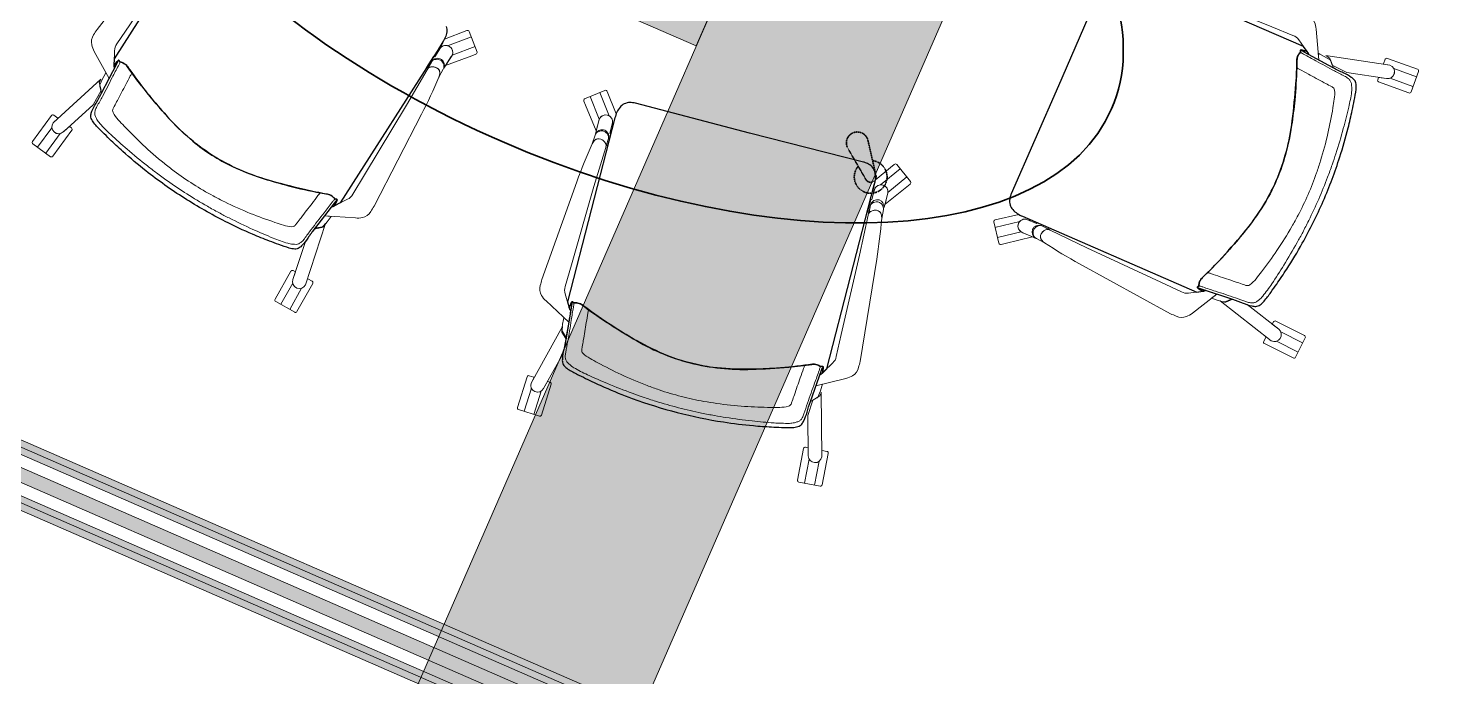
# Model space of a CAD drawing. Header units: millimetres. Extents: x -50172 to 90294, y -80883 to 25069.
# Drawn here: x 34898 to 37494, y -11807 to -10619 of the extents above; entities that cross this region are included whole.
import ezdxf

# ---------------------------------------------------------------- set-up
doc = ezdxf.new("R2010")
doc.units = ezdxf.units.MM
doc.header["$MEASUREMENT"] = 0
doc.linetypes.add('DASHED2', pattern=[0.75, 0.5, -0.25])
for name, color, linetype, lineweight in [('A-35-M_FFE_Loose_SIEMENS P2_Pen_No__5', 7, 'Continuous', 25), ('A-35-M_FFE_Loose_SIEMENS P2_Pen_No__7', 7, 'Continuous', 35), ('A-35-M_FFE_Loose_SIEMENS P2_Pen_No__9', 7, 'Continuous', 13), ('A-95-H_Fill_Plan_FloorTrunking_Pen_No__1', 7, 'Continuous', 13), ('A-95-H_Fill_Plan_FloorTrunking_Pen_No__101', 252, 'Continuous', 15), ('A-95-P_Text_1_50_GA_Pen_No__85', 8, 'Continuous', 20), ('New_A-25-M_Wall_Int_Pen_No__1', 7, 'Continuous', 13)]:
    doc.layers.add(name, color=color, linetype=linetype, lineweight=lineweight)
doc.layers.add('New_A-25-M_Wall_Int', color=7, linetype='Continuous')
doc.layers.add('New_A-25-M_Wall_Int_Pen_No__107', color=7, linetype='Continuous', lineweight=15, true_color=0xa6a6a6)
doc.dimstyles.new('GENERATED_STYLE__3', dxfattribs={"dimtxt": 0.18, "dimasz": 182.4, "dimexe": 0.18, "dimexo": 0.0625, "dimgap": 0.09, "dimtad": 0, "dimtih": 1, "dimtoh": 1, "dimdec": 4, "dimzin": 0, "dimdsep": 46, "dimcen": 0.09, "dimadec": 0, "dimazin": 0, "dimtfac": 1, "dimtdec": 4, "dimtmove": 0, "dimatfit": 3, "dimldrblk": 'ARROWHEAD_5', "dimfxl": 1, "dimtolj": 1, "dimtzin": 0, "dimarcsym": 0})

# ---------------------------------------------------------------- blocks, each defined once
blk = doc.blocks.new('*X803')
at = {"layer": 'New_A-25-M_Wall_Int_Pen_No__107', "linetype": 'Continuous'}
blk.add_hatch(color=256, dxfattribs=at).paths.add_polyline_path([(37400.5, -12520.4), (33372.8, -10764.1), (33362.8, -10787), (37390.5, -12543.3)])
blk = doc.blocks.new('Wall_257_1', base_point=(33282.3, -10673.9))
at = {"layer": 'New_A-25-M_Wall_Int_Pen_No__107', "linetype": 'Continuous'}
for points in [[(37414.1, -12489.2), (33386.3, -10733), (33381.5, -10744), (37409.3, -12500.2)], [(37419, -12477.8), (33391.3, -10721.5), (33386.3, -10733), (37414.1, -12489.2)], [(37376.7, -12574.9), (33349, -10818.7), (33343.8, -10830.6), (37371.5, -12586.9)], [(37381.5, -12563.9), (33353.8, -10807.7), (33349, -10818.7), (37376.7, -12574.9)]]:
    blk.add_hatch(color=256, dxfattribs=at).paths.add_polyline_path(points)
at = {"layer": 'New_A-25-M_Wall_Int_Pen_No__1', "linetype": 'Continuous'}
for p, q in [((37409.3, -12500.2), (33381.5, -10744)), ((37414.1, -12489.2), (33386.3, -10733)), ((37400.5, -12520.4), (33372.8, -10764.1)), ((37390.5, -12543.3), (33362.8, -10787)), ((37376.7, -12574.9), (33349, -10818.7)), ((37381.5, -12563.9), (33353.8, -10807.7))]:
    blk.add_line(p, q, dxfattribs=at)
at = {"layer": 'New_A-25-M_Wall_Int_Pen_No__1', "linetype": 'Continuous', "flags": 128}
for points in [[(37419, -12477.8), (33391.3, -10721.5)], [(33343.8, -10830.6), (37371.5, -12586.9)]]:
    blk.add_lwpolyline(points, dxfattribs=at)
at = {"layer": 'New_A-25-M_Wall_Int', "color": 250, "lineweight": 50, "true_color": 0x2a2a2a}
blk.add_blockref('*X803', (0, 0), dxfattribs=at)
blk = doc.blocks.new('ARROWHEAD_5')
at = {"color": 0, "linetype": 'Continuous', "lineweight": 0}
blk.add_line((0, 0), (-1, 0), dxfattribs=at)
blk.add_solid([(-1, 0.2679), (0, 0), (-1, -0.2679), (-1, 0.2679)], dxfattribs=at)

msp = doc.modelspace()

# ---------------------------------------------------------------- hatches: boundary and pattern name
at = {"layer": 'A-95-H_Fill_Plan_FloorTrunking_Pen_No__101', "linetype": 'Continuous', "lineweight": 0, "true_color": 0x727272}
for points in [[(35068.8, -14052.6), (34706.7, -13894.7), (37778.1, -6851), (38140.2, -7008.9)], [(36279.1, -10288.8), (35820.8, -10089), (35662.9, -10451), (36121.2, -10650.9)]]:
    msp.add_hatch(color=8, dxfattribs=at).paths.add_polyline_path(points)

# ---------------------------------------------------------------- linework, layer by layer
at = {"layer": 'A-35-M_FFE_Loose_SIEMENS P2_Pen_No__5', "linetype": 'Continuous', "flags": 128}
for points in [[(35663.6, -10615.6, -0.112722), (35664.4, -10625.3, -0.119167), (35656.4, -10645.2), (35469.2, -10938.6), (35458.9, -10943.8), (35462.8, -10935.6, -0.02453), (35463.7, -10933.4, 0.299826), (35463.5, -10932.2, 0.164644), (35462.7, -10931.8), (35459.7, -10931.3, 0.066557), (35454.6, -10926.3, 0.117992), (35445.8, -10922.6, -0.017493), (35403.8, -10914.2, -0.011779), (35338, -10897, -0.071772), (35234.3, -10850.8, -0.069523), (35148.7, -10776.2, -0.011779), (35105.4, -10723.8, -0.017493), (35080, -10689.3, 0.117992), (35073, -10682.9, 0.066588), (35066.3, -10680.4), (35064.6, -10677.9, 0.164644), (35063.9, -10677.3, 0.299826), (35062.7, -10677.6, -0.02453), (35061, -10679.3), (35055.3, -10686.4), (35055.7, -10674.8), (35242.8, -10381.4, -0.119167)], [(36870.3, -10526.2), (36785, -10724.3), (36698.3, -10921.7, 0.011293), (36696.5, -10927, 0.042313), (36695.5, -10931.3, 0.107436), (36696.3, -10942.5, 0.112722), (36701.1, -10950.9, 0.119167), (36718.9, -10963), (37038, -11101.8), (37049.5, -11100.4), (37041.7, -11095.8, 0.02453), (37039.7, -11094.4, -0.299826), (37039.2, -11093.3, -0.164644), (37039.7, -11092.6), (37041.9, -11090.5, -0.066557), (37043.3, -11083.4, -0.117992), (37048.5, -11075.5, 0.017493), (37078.7, -11045, 0.011779), (37123.6, -10994, 0.071772), (37183.8, -10897.8, 0.069523), (37213.1, -10788.1, 0.011779), (37219.8, -10720.4, 0.017493), (37221.6, -10677.6, -0.117992), (37223.8, -10668.4, -0.066588), (37228, -10662.5), (37228, -10659.5, -0.164644), (37228.3, -10658.7, -0.299826), (37229.4, -10658.3, 0.02453), (37231.7, -10658.7), (37240.5, -10661.4), (37233.7, -10652), (36914.6, -10513.2, 0.119167)]]:
    msp.add_lwpolyline(points, format="xyb", dxfattribs=at)
for points in [[(37269.8, -10935.2, 0.024216), (37300.2, -10854.4, 0.016068), (37315.5, -10801.3, 0.009371), (37322.9, -10769, 0.001836), (37326.7, -10750.9, 0.017544), (37330.1, -10730.9, 0.062714), (37330.1, -10720.9, 0.149282), (37326.7, -10713, 0.092841), (37321.1, -10708.6, 0.049327), (37306.6, -10700.4, -0.02709), (37288, -10690.9), (37234.9, -10662.1), (37231.4, -10660.1, -0.079161), (37229.6, -10658.7, -0.195423), (37229.5, -10658.6, -0.266682), (37229.6, -10658.5, -0.14086), (37229.8, -10658.4, -0.068414), (37232.6, -10659), (37240.4, -10661.3, -0.046442), (37241.9, -10663.7, -0.07777), (37242.4, -10665.1, 0.055714), (37242.7, -10666.3, 0.135228), (37240.4, -10661.3), (37231.9, -10658.8, 0.049328), (37229.6, -10658.3, 0.064332), (37229.1, -10658.3, 0.077633), (37228.7, -10658.4, 0.201115), (37228.1, -10659.1, 0.08669), (37228, -10659.7), (37228, -10661.2), (37228, -10662.5, 0.08929), (37223.8, -10668.4, 0.049201), (37222.1, -10673.1, 0.053494), (37221.6, -10676.8, 0.000557), (37221.2, -10690.7, -0.01685), (37217.5, -10750.1, -0.013226), (37211.8, -10796.4, -0.032708), (37198.5, -10857.5, -0.03481), (37183.8, -10897.8, -0.03481), (37164.4, -10936, -0.032708), (37128.8, -10987.3, -0.013226), (37098.8, -11023.1, -0.01685), (37057.8, -11066.3, 0.000557), (37048, -11076.1, 0.053494), (37045.6, -11078.9, 0.049201), (37043.3, -11083.4, 0.08929), (37041.9, -11090.5), (37040.9, -11091.4), (37039.8, -11092.4, 0.08669), (37039.4, -11092.9, 0.201115), (37039.3, -11093.8, 0.077633), (37039.5, -11094.2, 0.064332), (37039.9, -11094.6, 0.049328), (37041.8, -11095.9), (37049.4, -11100.4, 0.135228), (37054.7, -11098.6, 0.055714), (37053.5, -11099.2, -0.07777), (37052.2, -11099.8, -0.046442), (37049.4, -11100.4), (37042.4, -11096.2, -0.068414), (37040.1, -11094.6, -0.14086), (37040, -11094.4, -0.266682), (37040, -11094.3, -0.195423), (37040.2, -11094.2, -0.079161), (37042.4, -11094.6), (37046.3, -11095.8), (37103.6, -11115, -0.02709), (37123.2, -11122.2, 0.049327), (37139.1, -11127.2, 0.092841), (37146.1, -11128.2, 0.149282), (37154.2, -11125.4, 0.062714), (37161.5, -11118.5, 0.017544), (37173.8, -11102.4, 0.001836), (37184.5, -11087.3, 0.009371), (37203, -11059.8, 0.016068), (37231.5, -11012.5, 0.023358)], [(35183.9, -10929.9, -0.024216), (35113.5, -10879.9, -0.016068), (35071.2, -10844.3, -0.009371), (35047, -10821.7, -0.001836), (35033.8, -10808.8, -0.017544), (35019.8, -10794.1, -0.062714), (35014.1, -10785.8, -0.149282), (35012.6, -10777.4, -0.092841), (35014.7, -10770.6, -0.049327), (35022.2, -10755.7, 0.02709), (35032.3, -10737.5), (35060.3, -10683.9), (35062.1, -10680.2, 0.079161), (35062.8, -10678.1, 0.195423), (35062.8, -10677.9, 0.266682), (35062.7, -10677.9, 0.14086), (35062.4, -10678, 0.068414), (35060.5, -10680), (35055.3, -10686.2, 0.046442), (35055.4, -10689.1, 0.07777), (35055.8, -10690.5, -0.055714), (35056.2, -10691.7, -0.135228), (35055.3, -10686.2), (35060.9, -10679.5, -0.049328), (35062.5, -10677.8, -0.064332), (35063, -10677.5, -0.077633), (35063.4, -10677.3, -0.201115), (35064.2, -10677.6, -0.08669), (35064.7, -10678), (35065.5, -10679.3), (35066.3, -10680.4, -0.08929), (35073, -10682.9, -0.049201), (35077.1, -10685.9, -0.053494), (35079.5, -10688.6, -0.000557), (35087.6, -10699.9, 0.01685), (35123.9, -10747.1, 0.013226), (35154.5, -10782.4, 0.032708), (35199.6, -10825.6, 0.03481), (35234.3, -10850.8, 0.03481), (35271.8, -10871.6, 0.032708), (35330, -10894.3, 0.013226), (35374.9, -10907.2, 0.01685), (35432.9, -10920.2, -0.000557), (35446.6, -10922.8, -0.053494), (35450.1, -10923.9, -0.049201), (35454.6, -10926.3, -0.08929), (35459.7, -10931.3), (35461, -10931.6), (35462.5, -10931.8, -0.08669), (35463.1, -10932, -0.201115), (35463.6, -10932.7, -0.077633), (35463.7, -10933.1, -0.064332), (35463.6, -10933.6, -0.049328), (35462.8, -10935.8), (35459, -10943.8, -0.135228), (35453.7, -10945.3, -0.055714), (35454.9, -10945.1, 0.07777), (35456.3, -10944.9, 0.046442), (35459, -10943.8), (35462.4, -10936.4, 0.068414), (35463.5, -10933.8, 0.14086), (35463.4, -10933.6, 0.266682), (35463.4, -10933.5, 0.195423), (35463.2, -10933.5, 0.079161), (35461.6, -10935.1), (35459, -10938.3), (35422.2, -10986.2, 0.02709), (35410, -11003.1, -0.049327), (35399.6, -11016.1, -0.092841), (35394.3, -11020.9, -0.149282), (35386, -11023.1, -0.062714), (35376.1, -11021.4, -0.017544), (35356.9, -11015, -0.001836), (35339.6, -11008.4, -0.009371), (35308.9, -10996, -0.016068), (35258.9, -10972.6, -0.023358)], [(36110.1, -11231.7, 0.069523), (36222.9, -11243.4, 0.011779), (36290.8, -11239.4, 0.017493), (36333.4, -11234.4, -0.117992), (36342.9, -11235.2, -0.066588), (36349.3, -11238.4), (36352.3, -11237.9, -0.164644), (36353.2, -11238.1, -0.299826), (36353.7, -11239.1, 0.02453), (36353.6, -11241.5), (36352.4, -11250.5), (36360.6, -11242.3), (36447.6, -10905.4, 0.119167), (36449, -10883.9, 0.112722), (36445.3, -10875, 0.107436), (36437, -10867.4, 0.042313), (36433, -10865.6, 0.011293), (36427.8, -10863.7), (36218.8, -10810.6), (36010.2, -10755.9, 0.011293), (36004.7, -10755, 0.042313), (36000.3, -10754.7, 0.107436), (35989.4, -10757.3, 0.112722), (35981.8, -10763.3, 0.119167), (35972.6, -10782.8), (35885.6, -11119.7), (35888.9, -11130.9), (35892.2, -11122.4, 0.02453), (35893.3, -11120.2, -0.299826), (35894.2, -11119.6, -0.164644), (35895, -11119.9), (35897.4, -11121.7, -0.066557), (35904.6, -11122.1, -0.117992), (35913.3, -11125.9, 0.017493), (35948.1, -11151, 0.011779), (36005.6, -11187.3, 0.071772)], [(36086.6, -11322.5, 0.024216), (36171.2, -11339.9, 0.016068), (36226, -11346.6, 0.009371), (36259, -11348.9, 0.001836), (36277.5, -11349.8, 0.017544), (36297.8, -11349.9, 0.062714), (36307.7, -11348.4, 0.149282), (36314.9, -11343.8, 0.092841), (36318.4, -11337.6, 0.049327), (36324.3, -11322, -0.02709), (36330.7, -11302.2), (36350.8, -11245.2), (36352.3, -11241.4, -0.079161), (36353.3, -11239.4, -0.195423), (36353.5, -11239.3, -0.266682), (36353.5, -11239.3, -0.14086), (36353.6, -11239.6, -0.068414), (36353.5, -11242.4), (36352.5, -11250.4, -0.046442), (36350.3, -11252.3, -0.07777), (36349, -11253, 0.055714), (36347.9, -11253.5, 0.135228), (36352.5, -11250.4), (36353.6, -11241.7, 0.049328), (36353.7, -11239.4, 0.064332), (36353.6, -11238.8, 0.077633), (36353.5, -11238.4, 0.201115), (36352.7, -11238, 0.08669), (36352.1, -11238), (36350.6, -11238.2), (36349.3, -11238.4, 0.08929), (36342.9, -11235.2, 0.049201), (36337.9, -11234.3, 0.053494), (36334.2, -11234.3, 0.000557), (36320.4, -11236.1, -0.01685), (36261.2, -11241.8, -0.013226), (36214.5, -11243.4, -0.032708), (36152.2, -11239.9, -0.03481), (36110, -11231.7, -0.03481), (36069.2, -11218.5, -0.032708), (36013, -11191.4, -0.013226), (35972.9, -11167.4, -0.01685), (35923.8, -11133.7, 0.000557), (35912.6, -11125.5, 0.053494), (35909.4, -11123.7, 0.049201), (35904.6, -11122.1, 0.08929), (35897.4, -11121.7), (35896.4, -11121), (35895.2, -11120, 0.08669), (35894.6, -11119.7, 0.201115), (35893.8, -11119.8, 0.077633), (35893.4, -11120, 0.064332), (35893.1, -11120.4, 0.049328), (35892.1, -11122.5), (35888.8, -11130.7, 0.135228), (35891.4, -11135.7, 0.055714), (35890.6, -11134.6, -0.07777), (35889.8, -11133.5, -0.046442), (35888.8, -11130.7), (35891.9, -11123.2, -0.068414), (35893.1, -11120.7, -0.14086), (35893.3, -11120.5, -0.266682), (35893.4, -11120.5, -0.195423), (35893.5, -11120.7, -0.079161), (35893.4, -11122.9), (35892.8, -11126.9), (35882.9, -11186.6, -0.02709), (35878.9, -11207, 0.049327), (35876.4, -11223.5, 0.092841), (35876.5, -11230.6, 0.149282), (35880.6, -11238.2, 0.062714), (35888.5, -11244.3, 0.017544), (35906.4, -11253.9, 0.001836), (35923, -11262.1, 0.009371), (35953, -11276.1, 0.016068), (36004.2, -11296.8, 0.023358)]]:
    msp.add_lwpolyline(points, format="xyb", close=True, dxfattribs=at)
at = {"layer": 'A-35-M_FFE_Loose_SIEMENS P2_Pen_No__7', "linetype": 'DASHED2'}
for p, q in [((36435.9, -10824.1), (36450.7, -10888.7)), ((36399.1, -10838.6), (36432.3, -10895.9))]:
    msp.add_line(p, q, dxfattribs=at)
for centre, radius, start, end in [((36416.4, -10828.6), 20, 12.9105, 210.0778), ((36440.9, -10890.9), 30, 139.5491, 83.4393), ((36440.9, -10890.9), 10, 210.0778, 12.9105)]:
    msp.add_arc(centre, radius, start, end, dxfattribs=at)
at = {"layer": 'A-35-M_FFE_Loose_SIEMENS P2_Pen_No__7', "linetype": 'Continuous'}
msp.add_ellipse((35965.1, -10367.7), major_axis=(917, -398.8), ratio=0.5, dxfattribs=at)
at = {"layer": 'A-35-M_FFE_Loose_SIEMENS P2_Pen_No__9', "linetype": 'Continuous'}
for p, q in [((37440.6, -10707.7), (37399, -10692.5)), ((37434.2, -10725.4), (37392.1, -10710.1)), ((34915.1, -10836.6), (34941.2, -10800.8)), ((34930.4, -10847.7), (34956.7, -10811.5)), ((35360.3, -11124.3), (35382.3, -11085.3)), ((35376.8, -11133.6), (35398.5, -11095)), ((37232.1, -11195), (37192.1, -11175)), ((37223.6, -11211.9), (37184, -11192.1)), ((35806.1, -11320.3), (35819.4, -11278.1)), ((35824.1, -11326), (35837.6, -11283.3)), ((36319.5, -11451.9), (36328, -11408)), ((36338.1, -11455.5), (36346.5, -11412))]:
    msp.add_line(p, q, dxfattribs=at)
at = {"layer": 'A-35-M_FFE_Loose_SIEMENS P2_Pen_No__9', "linetype": 'Continuous', "flags": 128}
for points in [[(35046.2, -10710.8), (35018.9, -10661.2, -0.081341), (35014.1, -10649, -0.203002), (35017.6, -10630.7, 0.007358), (35023.9, -10621.1), (35140.2, -10471.1, -0.018845), (35188.5, -10413.7, -0.093152), (35194.8, -10408.9, -0.300736), (35205.8, -10410.2, -0.150564), (35211.6, -10419.3, -0.24245), (35209.8, -10427.6), (35167, -10489), (35083.8, -10612.6), (35060.4, -10647.2, 0.198938), (35056.1, -10659.7), (35055.4, -10682.2), (35055.4, -10689, 0.153101), (35056.2, -10691.7, 0.000314)], [(37261.6, -10676.6), (37256.6, -10620.1, 0.081341), (37253.7, -10607.3, 0.203002), (37240.6, -10594.2, -0.007358), (37230.1, -10589.7), (37049.8, -10530.2, 0.018845), (36977.6, -10509.6, 0.093152), (36969.7, -10509.1, 0.300736), (36961.3, -10516.4, 0.150564), (36961.6, -10527.2, 0.24245), (36967.7, -10533.1), (37037.6, -10560), (37175.6, -10616.1), (37214.3, -10631.7, -0.198938), (37224.8, -10639.7), (37238, -10658), (37241.9, -10663.6, -0.153101), (37242.7, -10666.3, -0.000314)], [(35662.4, -10686.6), (35710.5, -10669), (35717.6, -10666.1, 0.132625), (35719.7, -10664.4, 0.251078), (35720.1, -10662.1), (35705.8, -10624.4, 0.460931), (35701.3, -10622.8), (35660.3, -10638.7), (35649, -10657.3), (35649.6, -10659.6), (35652.8, -10654.7, -0.132464), (35655.9, -10652, -0.419806), (35673.6, -10656.1, -0.171359), (35675.3, -10664.3, -0.126551), (35672.8, -10670.5)], [(35659.2, -10691.6), (35674.1, -10668.3, 0.898737), (35652.8, -10654.7), (35642.4, -10670.9), (35640.3, -10670.5), (35627.4, -10690.4), (35630.4, -10691), (35637, -10679.4, -0.418822), (35654.9, -10675.8, -0.336613), (35659.2, -10691.6, -0.09455)], [(37274.7, -10668.8), (37391.8, -10686.4, -0.92197), (37385.8, -10710.7), (37313, -10699.8), (37286.3, -10686.5), (37281.7, -10674.2, 0.207366), (37279.1, -10671.4), (37275.5, -10669.2)], [(35440.6, -10962.4), (35497.1, -10966.2, 0.081341), (35510.1, -10965.4, 0.203002), (35525.2, -10954.5, -0.007358), (35531.3, -10944.8), (35618.3, -10776.1, 0.018845), (35650, -10708.1, 0.093152), (35651.7, -10700.3, 0.300736), (35645.8, -10690.9, 0.150564), (35635.2, -10689.5, 0.24245), (35628.4, -10694.6), (35590.8, -10759.4), (35513.7, -10886.9), (35492.2, -10922.7, -0.198938), (35482.7, -10931.8), (35462.6, -10941.9), (35456.4, -10944.9, -0.153101), (35453.7, -10945.3, -0.000314)], [(35650.1, -10708), (35658.1, -10693.4, 0.20576), (35658.9, -10685, 0.103527), (35655.5, -10679.1, 0.163663), (35649.8, -10675.8, 0.143284), (35640.5, -10676.6, 0.17954), (35636.8, -10679.8, -0.015555), (35628.9, -10693.7, -0.189726), (35634.4, -10689.7, -0.224162), (35648.6, -10692.8, -0.212827), (35651.7, -10700.3, -0.0772), (35650.4, -10707.2, -0.056611)], [(37380.1, -10683.9), (37383.2, -10675.5, -0.435017), (37387.2, -10673.7), (37442.5, -10693.8, -0.414214), (37444.3, -10697.7), (37430.6, -10735.3, -0.414214), (37426.7, -10737.1), (37371.3, -10716.9, -0.414214), (37369.5, -10713), (37371.2, -10708.5), (37385.9, -10710.8, 0.917674), (37391.8, -10686.4), (37380.1, -10684.6)], [(35031, -10711.7), (34943.7, -10791.6, 0.92197), (34962.3, -10808.5), (35016.6, -10758.8), (35031.3, -10732.8), (35028.2, -10720, -0.207366), (35028.8, -10716.3), (35030.6, -10712.4)], [(35938.3, -10806.5), (35918.4, -10759.4), (35915.7, -10752.2, -0.132625), (35915.4, -10749.6, -0.251078), (35916.9, -10747.7), (35954.1, -10732.4, -0.460931), (35958.4, -10734.6), (35974.7, -10775.5), (35968.9, -10796.4), (35966.7, -10797.5), (35968.1, -10791.9, 0.132464), (35968, -10787.7, 0.419806), (35953, -10777.6, 0.171359), (35945.8, -10782, 0.126551), (35943, -10788)], [(34952, -10783.1), (34944.8, -10777.8, 0.435017), (34940.4, -10778.6), (34905.9, -10826.2, 0.414214), (34906.5, -10830.3), (34938.9, -10853.9, 0.414214), (34943.1, -10853.2), (34977.8, -10805.5, 0.414214), (34977.1, -10801.3), (34973.2, -10798.5), (34962.2, -10808.6, -0.917674), (34943.7, -10791.6), (34952.4, -10783.7)], [(35936.8, -10812.3), (35943.7, -10785.6, -0.898737), (35968.1, -10791.9), (35963.4, -10810.5), (35965.1, -10811.8), (35959.3, -10834.8), (35956.9, -10833), (35960.9, -10820.3, 0.418822), (35951.3, -10804.7, 0.336613), (35936.8, -10812.3, 0.09455)], [(35887.8, -11156.9), (35846.4, -11118.2, -0.081341), (35838.1, -11108.1, -0.203002), (35835.8, -11089.6, 0.007358), (35838.8, -11078.6), (35902.8, -10899.9, -0.018845), (35931, -10830.3, -0.093152), (35935.5, -10823.8, -0.300736), (35946.4, -10821.7, -0.150564), (35954.7, -10828.5, -0.24245), (35955.6, -10836.9), (35933.9, -10908.6), (35893.1, -11051.9), (35881.6, -11092, 0.198938), (35881.4, -11105.2), (35887.7, -11126.8), (35889.8, -11133.4, 0.153101), (35891.4, -11135.7, 0.000314)], [(35931, -10830.2), (35936.3, -10814.4, -0.20576), (35941.8, -10808.1, -0.103527), (35948.5, -10806.5, -0.163663), (35954.7, -10808.4, -0.143284), (35960.5, -10815.8, -0.17954), (35960.6, -10820.7, 0.015555), (35955.9, -10835.9, 0.189726), (35955.1, -10829.2, 0.224162), (35943.2, -10820.9, 0.212827), (35935.5, -10823.8, 0.0772), (35931.3, -10829.4, 0.056611)], [(36467.2, -10940.9), (36507.2, -10909), (36513, -10904, 0.132625), (36514.4, -10901.8, 0.251078), (36514.1, -10899.5), (36488.6, -10868.2, 0.460931), (36483.8, -10868.1), (36449.9, -10896.3), (36445.1, -10917.4), (36446.5, -10919.4), (36447.9, -10913.8, -0.132464), (36450, -10910.2, -0.419806), (36468.1, -10908.5, -0.171359), (36472.3, -10915.8, -0.126551), (36471.9, -10922.4)], [(36465.7, -10946.7), (36472.4, -10919.9, 0.898737), (36447.9, -10913.8), (36443.2, -10932.4), (36441.1, -10932.7), (36435.2, -10955.7), (36438.2, -10955.3), (36440.8, -10942.2, -0.418822), (36456.6, -10933.1, -0.336613), (36465.7, -10946.7, -0.09455)], [(36340.7, -11273.8), (36395.7, -11260, 0.081341), (36407.8, -11255.2, 0.203002), (36418.8, -11240.1, -0.007358), (36421.6, -11229), (36452, -11041.6, 0.018845), (36461.1, -10967.2, 0.093152), (36460.2, -10959.3, 0.300736), (36451.7, -10952.1, 0.150564), (36441.2, -10954.1, 0.24245), (36436.3, -10961), (36420.6, -11034.2), (36386.9, -11179.4), (36377.6, -11220, -0.198938), (36371.3, -11231.7), (36355.4, -11247.6), (36350.4, -11252.3, -0.153101), (36347.9, -11253.5, -0.000314)], [(36461.1, -10967), (36464.1, -10950.7, 0.20576), (36462.3, -10942.5, 0.103527), (36457.2, -10937.9, 0.163663), (36450.8, -10936.5, 0.143284), (36442.2, -10940.2, 0.17954), (36439.8, -10944.4, -0.015555), (36436.5, -10960, -0.189726), (36440.5, -10954.5, -0.224162), (36454.9, -10953, -0.212827), (36460.2, -10959.3, -0.0772), (36461.2, -10966.2, -0.056611)], [(35442.4, -10976.3), (35405.8, -11088.9, -0.92197), (35382.8, -11079), (35405.5, -11009), (35423, -10984.8), (35436, -10982.4, 0.207366), (35439.1, -10980.2), (35441.9, -10977)], [(36737, -11000.7), (36687.3, -11012.9), (36679.8, -11014.5, -0.132625), (36677.1, -11014.3, -0.251078), (36675.5, -11012.6), (36666.3, -10973.4, -0.460931), (36669.1, -10969.5), (36712.1, -10959.8), (36731.8, -10968.9), (36732.5, -10971.2), (36727.2, -10968.9, 0.132464), (36723, -10968.3, 0.419806), (36710.7, -10981.6, 0.171359), (36713.9, -10989.4, 0.126551), (36719.4, -10993.1)], [(36742.5, -11003.1), (36717.1, -10992.1, -0.898737), (36727.2, -10968.9), (36744.8, -10976.5), (36746.4, -10975), (36768.2, -10984.3), (36766, -10986.5), (36754.1, -10980.5, 0.418822), (36737.2, -10987.5, 0.336613), (36742.4, -11003, 0.09455)], [(36759.2, -11011.6), (36744.4, -11003.9, -0.20576), (36739.1, -10997.4, -0.103527), (36738.6, -10990.6, -0.163663), (36741.4, -10984.7, -0.143284), (36749.6, -10980.2, -0.17954), (36754.4, -10980.8, 0.015555), (36768.7, -10987.9, 0.189726), (36762, -10987.6, 0.224162), (36751.9, -10998.1, 0.212827), (36753.6, -11006.1, 0.0772), (36758.5, -11011.1, 0.056611)], [(37075.1, -11105.5), (37030.3, -11140.3, -0.081341), (37019.1, -11146.9, -0.203002), (37000.5, -11146.3, 0.007358), (36990, -11141.6), (36823.6, -11050.3, -0.018845), (36759.3, -11011.6, -0.093152), (36753.6, -11006.1, -0.300736), (36753.2, -10995, -0.150564), (36761.3, -10987.9, -0.24245), (36769.7, -10988.3), (36837, -11021.1), (36972.2, -11083.8), (37010, -11101.4, 0.198938), (37023, -11103.7), (37045.4, -11100.9), (37052.1, -11099.9, 0.153101), (37054.7, -11098.6, 0.000314)], [(35410.2, -11077.8), (35418, -11082.2, -0.435017), (35419, -11086.5), (35390.1, -11137.7, -0.414214), (35386, -11138.8), (35351.2, -11119.1, -0.414214), (35350.1, -11115.1), (35379.1, -11063.7, -0.414214), (35383.2, -11062.6), (35387.3, -11064.9), (35382.7, -11079.1, 0.917674), (35405.8, -11088.9), (35409.5, -11077.7)], [(37081.3, -11118.1), (37174.6, -11191.1, 0.92197), (37188.2, -11170), (37130.2, -11124.6), (37102.2, -11114.4), (37090, -11119.5, -0.207366), (37086.2, -11119.5), (37082.1, -11118.4)], [(37164.8, -11184.3), (37160.7, -11192.3, 0.435017), (37162.3, -11196.4), (37214.8, -11222.7, 0.414214), (37218.9, -11221.4), (37236.8, -11185.6, 0.414214), (37235.4, -11181.6), (37182.7, -11155.2, 0.414214), (37178.6, -11156.5), (37176.5, -11160.8), (37188.3, -11170.1, -0.917674), (37174.6, -11191.1), (37165.3, -11183.8)], [(35876.3, -11165.1), (35818.9, -11268.6, 0.92197), (35841.9, -11278.7), (35877.6, -11214.3), (35883.3, -11185), (35876.3, -11173.9, -0.207366), (35875.7, -11170.1), (35876.2, -11165.9)], [(35824.1, -11257.8), (35815.5, -11255.1, 0.435017), (35811.7, -11257.3), (35794, -11313.3, 0.414214), (35795.9, -11317.1), (35834.1, -11329.2, 0.414214), (35837.8, -11327.2), (35855.6, -11270.9, 0.414214), (35853.7, -11267.2), (35849.1, -11265.7), (35841.8, -11278.8, -0.917674), (35818.9, -11268.6), (35824.6, -11258.3)], [(36350.5, -11285.5), (36351.5, -11403.9, -0.92197), (36326.5, -11401.9), (36325.8, -11328.2), (36334.8, -11299.7), (36346.2, -11293.3, 0.207366), (36348.6, -11290.3), (36350.1, -11286.3)], [(36352, -11392), (36360.9, -11393.7, -0.435017), (36363.2, -11397.4), (36352, -11455.1, -0.414214), (36348.5, -11457.5), (36309.2, -11449.9, -0.414214), (36306.9, -11446.4), (36318.1, -11388.5, -0.414214), (36321.6, -11386.1), (36326.3, -11387), (36326.5, -11402, 0.917674), (36351.5, -11403.9), (36351.4, -11392.1)]]:
    msp.add_lwpolyline(points, format="xyb", close=True, dxfattribs=at)
for points in [[(35666.1, -10650.5), (35709.5, -10634.1)], [(35674.3, -10667.7), (35716.2, -10651.9)], [(35943.9, -10785), (35926.9, -10743.6)], [(35962.1, -10779.3), (35944.6, -10736.3)], [(36459.2, -10905.6), (36495.1, -10876.2)], [(36472.5, -10919.3), (36507.2, -10891)], [(36713.8, -10972.9), (36668.6, -10983.4)], [(36716.6, -10991.7), (36673, -11002)]]:
    msp.add_lwpolyline(points, dxfattribs=at)
for points in [[(37041.9, -11090.5, -0.172835), (37042.1, -11090.4, -0.029065), (37042.4, -11090.5, -0.028333), (37043.9, -11090.8, -0.004116), (37046.6, -11091.7, -0.006979), (37049.2, -11092.6, 0.006601), (37072.5, -11100.3, -0.005565), (37109.3, -11112.6, -0.006061), (37129, -11119.7, 0.052886), (37136.5, -11121.6, 0.072565), (37142.4, -11121.6, 0.118748), (37147.4, -11119.6, 0.009096), (37152.4, -11115.9, 0.060387), (37159, -11109.4, 0.021653), (37175.8, -11086.7, 0.008324), (37197.6, -11052.8, 0.012117), (37222.1, -11011.1, 0.005624), (37232.2, -10992.5, 0.00647), (37243.2, -10971, 0.012425), (37261.5, -10931.5, 0.012425), (37277.9, -10891.3, 0.00647), (37286.1, -10868.5, 0.005624), (37292.9, -10848.5, 0.012117), (37306.6, -10802.1, 0.008324), (37316.5, -10763.1, 0.021653), (37321.8, -10735.3, 0.060387), (37322, -10726.1, 0.009096), (37321.3, -10719.9, 0.118748), (37319.3, -10714.8, 0.072565), (37315.3, -10710.5, 0.052886), (37308.8, -10706.3, -0.006061), (37290.2, -10696.8, -0.005565), (37256.1, -10678.2, 0.006601), (37234.6, -10666.5, -0.006979), (37232.1, -10665.1, -0.004116), (37229.7, -10663.8, -0.028333), (37228.4, -10662.9, -0.029065), (37228.1, -10662.7, -0.172835), (37228, -10662.5)], [(35459.7, -10931.3, 0.172835), (35459.5, -10931.4, 0.029065), (35459.3, -10931.7, 0.028333), (35458.2, -10932.8, 0.004116), (35456.5, -10935, 0.006979), (35454.7, -10937.2, -0.006601), (35439.8, -10956.6, 0.005565), (35416.1, -10987.4, 0.006061), (35403.7, -11004.3, -0.052886), (35398.6, -11010, -0.072565), (35393.7, -11013.3, -0.118748), (35388.4, -11014.5, -0.009096), (35382.2, -11014.2, -0.060387), (35373.1, -11012.5, -0.021653), (35346.5, -11003, -0.008324), (35309.5, -10987.1, -0.012117), (35265.9, -10966.2, -0.005624), (35247.1, -10956.4, -0.00647), (35226, -10944.7, -0.012425), (35188.7, -10922.2, -0.012425), (35152.7, -10898, -0.00647), (35133.1, -10883.7, -0.005624), (35116.3, -10870.8, -0.012117), (35079, -10840.1, -0.008324), (35049, -10813.2, -0.021653), (35029.1, -10793.1, -0.060387), (35023.8, -10785.6, -0.009096), (35020.9, -10780, -0.118748), (35019.7, -10774.7, -0.072565), (35020.7, -10768.9, -0.052886), (35023.7, -10761.9, 0.006061), (35033.8, -10743.5, 0.005565), (35051.7, -10709, -0.006601), (35063, -10687.3, 0.006979), (35064.3, -10684.8, 0.004116), (35065.6, -10682.3, 0.028333), (35066.2, -10680.9, 0.029065), (35066.3, -10680.6, 0.172835), (35066.3, -10680.4)], [(37221.2, -10689.4, -0.029977), (37221.2, -10690.7, 0.096148), (37221.9, -10691.3, 0.022338), (37226.8, -10694.1, -0.000048), (37242.5, -10702.6, -0.000154), (37271.6, -10718.3, 0.001817), (37282.3, -10724.1, -0.043839), (37287.5, -10727, -0.067552), (37289, -10728.5, -0.111008), (37290.6, -10732.3, -0.062927), (37290, -10748.3, -0.007617), (37287.6, -10764.3, -0.013331), (37278.3, -10811.4, -0.019355), (37264.9, -10861.2, -0.009359), (37257.5, -10883.6, -0.023709), (37242, -10923, -0.023709), (37223.7, -10961.3, -0.009359), (37212.3, -10982, -0.019355), (37185.1, -11025.7, -0.013331), (37157, -11064.6, -0.007617), (37146.9, -11077.4, -0.062927), (37135.6, -11088.7, -0.111008), (37131.8, -11090.1, -0.067552), (37129.6, -11090.1, -0.043839), (37123.9, -11088.2, 0.001817), (37112.4, -11084.3, -0.000154), (37081.1, -11073.7, -0.000048), (37064.2, -11068, 0.022338), (37058.8, -11066.4, 0.096148), (37057.8, -11066.3, -0.029977), (37056.9, -11067.2)], [(35086.9, -10698.8, 0.029977), (35087.6, -10699.9, -0.096148), (35087.4, -10700.9, -0.022338), (35084.9, -10705.9, 0.000048), (35076.6, -10721.7, 0.000154), (35061.3, -10751, -0.001817), (35055.6, -10761.7, 0.043839), (35052.9, -10767.1, 0.067552), (35052.5, -10769.2, 0.111008), (35053.3, -10773.2, 0.062927), (35062.7, -10786.2, 0.007617), (35073.7, -10798.1, 0.013331), (35107.7, -10832, 0.019355), (35146.6, -10865.7, 0.009359), (35165.3, -10880.2, 0.023709), (35200.2, -10904.2, 0.023709), (35236.8, -10925.8, 0.009359), (35257.7, -10936.6, 0.019355), (35304.7, -10957.7, 0.013331), (35349.8, -10974.2, 0.007617), (35365.2, -10979.2, 0.062927), (35381, -10982.2, 0.111008), (35384.9, -10981.3, 0.067552), (35386.7, -10980, 0.043839), (35390.4, -10975.3, -0.001817), (35397.8, -10965.6, 0.000154), (35417.8, -10939.4, 0.000048), (35428.6, -10925.2, -0.022338), (35432.2, -10920.8, -0.096148), (35432.9, -10920.2, 0.029977), (35434.3, -10920.5)], [(35897.4, -11121.7, -0.172835), (35897.5, -11121.9, -0.029065), (35897.5, -11122.3, -0.028333), (35897.4, -11123.8, -0.004116), (35897, -11126.6, -0.006979), (35896.5, -11129.4, 0.006601), (35892.5, -11153.5, -0.005565), (35886.2, -11191.9, -0.006061), (35882.3, -11212.4, 0.052886), (35881.5, -11220.1, 0.072565), (35882.5, -11225.9, 0.118748), (35885.2, -11230.6, 0.009096), (35889.7, -11234.9, 0.060387), (35897.1, -11240.5, 0.021653), (35922.2, -11253.4, 0.008324), (35959.1, -11269.6, 0.012117), (36004.1, -11287.3, 0.005624), (36024, -11294.3, 0.00647), (36047, -11301.8, 0.012425), (36088.9, -11313.7, 0.012425), (36131.2, -11323.6, 0.00647), (36155, -11328.2, 0.005624), (36175.8, -11331.7, 0.012117), (36223.8, -11338, 0.008324), (36263.9, -11341.6, 0.021653), (36292.1, -11342.4, 0.060387), (36301.3, -11341.2, 0.009096), (36307.3, -11339.5, 0.118748), (36312, -11336.8, 0.072565), (36315.6, -11332.1, 0.052886), (36318.7, -11325.1, -0.006061), (36325.2, -11305.2, -0.005565), (36338.3, -11268.6, 0.006601), (36346.4, -11245.5, -0.006979), (36347.4, -11242.8, -0.004116), (36348.3, -11240.3, -0.028333), (36349, -11238.8, -0.029065), (36349.2, -11238.5, -0.172835), (36349.3, -11238.4)], [(36321.7, -11235.9, -0.029977), (36320.4, -11236.1, 0.096148), (36319.9, -11236.9, 0.022338), (36317.9, -11242.2, -0.000048), (36312, -11259, -0.000154), (36301.1, -11290.2, 0.001817), (36297.1, -11301.7, -0.043839), (36295, -11307.3, -0.067552), (36293.7, -11309, -0.111008), (36290.2, -11311.2, -0.062927), (36274.3, -11313.2, -0.007617), (36258.1, -11313.2, -0.013331), (36210.1, -11311.5, -0.019355), (36158.9, -11306, -0.009359), (36135.6, -11302.2, -0.023709), (36094.2, -11293.1, -0.023709), (36053.5, -11281, -0.009359), (36031.3, -11273.1, -0.019355), (35983.9, -11253, -0.013331), (35941, -11231.4, -0.007617), (35926.9, -11223.5, -0.062927), (35913.9, -11214, -0.111008), (35911.9, -11210.5, -0.067552), (35911.6, -11208.3, -0.043839), (35912.5, -11202.4, 0.001817), (35914.6, -11190.4, -0.000154), (35920.1, -11157.9, -0.000048), (35923.1, -11140.3, 0.022338), (35923.9, -11134.7, 0.096148), (35923.8, -11133.7, -0.029977), (35922.8, -11132.9)]]:
    msp.add_lwpolyline(points, format="xyb", dxfattribs=at)
for points in [[(37261.6, -10676.6), (37288.5, -10691.2), (37283.7, -10678.1), (37282.3, -10676.6), (37271.7, -10670.1), (37263.6, -10665.9), (37260.5, -10664.2), (37261.6, -10676.6)], [(35046.2, -10710.8), (35032.1, -10737.9), (35028.8, -10724.4), (35029.1, -10722.4), (35034.2, -10711.1), (35038.6, -10703), (35040.2, -10699.9), (35046.2, -10710.8)], [(35440.6, -10962.4), (35421.9, -10986.6), (35435.6, -10983.9), (35437.2, -10982.8), (35445.3, -10973.3), (35450.8, -10966), (35453, -10963.2), (35440.6, -10962.4)], [(37075.1, -11105.5), (37104.1, -11115.2), (37091.2, -11120.6), (37089.2, -11120.6), (37077.2, -11117.3), (37068.6, -11114.2), (37065.2, -11113.1), (37075.1, -11105.5)], [(35887.8, -11156.9), (35882.8, -11187.1), (35875.4, -11175.2), (35875.2, -11173.2), (35876.5, -11160.9), (35878.2, -11151.9), (35878.7, -11148.4), (35887.8, -11156.9)], [(36340.7, -11273.8), (36330.5, -11302.6), (36342.7, -11295.8), (36343.9, -11294.2), (36348.7, -11282.8), (36351.6, -11274.1), (36352.8, -11270.8), (36340.7, -11273.8)]]:
    msp.add_lwpolyline(points, close=True, dxfattribs=at)
at = {"layer": 'A-95-H_Fill_Plan_FloorTrunking_Pen_No__1', "linetype": 'Continuous', "flags": 128}
for points in [[(35068.8, -14052.6), (34706.7, -13894.7), (37778.1, -6851), (38140.2, -7008.9)], [(36279.1, -10288.8), (35820.8, -10089), (35662.9, -10451), (36121.2, -10650.9)]]:
    msp.add_lwpolyline(points, close=True, dxfattribs=at)

# ---------------------------------------------------------------- block references
at = {"layer": 'New_A-25-M_Wall_Int', "color": 250, "lineweight": 50, "true_color": 0x2a2a2a}
msp.add_blockref('Wall_257_1', (33282.3, -10673.9), dxfattribs=at)

# ---------------------------------------------------------------- leaders
at = {"layer": 'A-95-P_Text_1_50_GA_Pen_No__85', "linetype": 'Continuous', "path_type": 1, "annotation_type": 0, "has_hookline": 1, "hookline_direction": 0, "text_width": 3907.1, "horizontal_direction": (0.916645, -0.399703, 0)}
msp.add_leader([(34430.8, -8580.4), (34816.3, -8676.7), (38366.5, -10201.7)], dimstyle='GENERATED_STYLE__3', dxfattribs=at)

doc.saveas('drawing.dxf')
